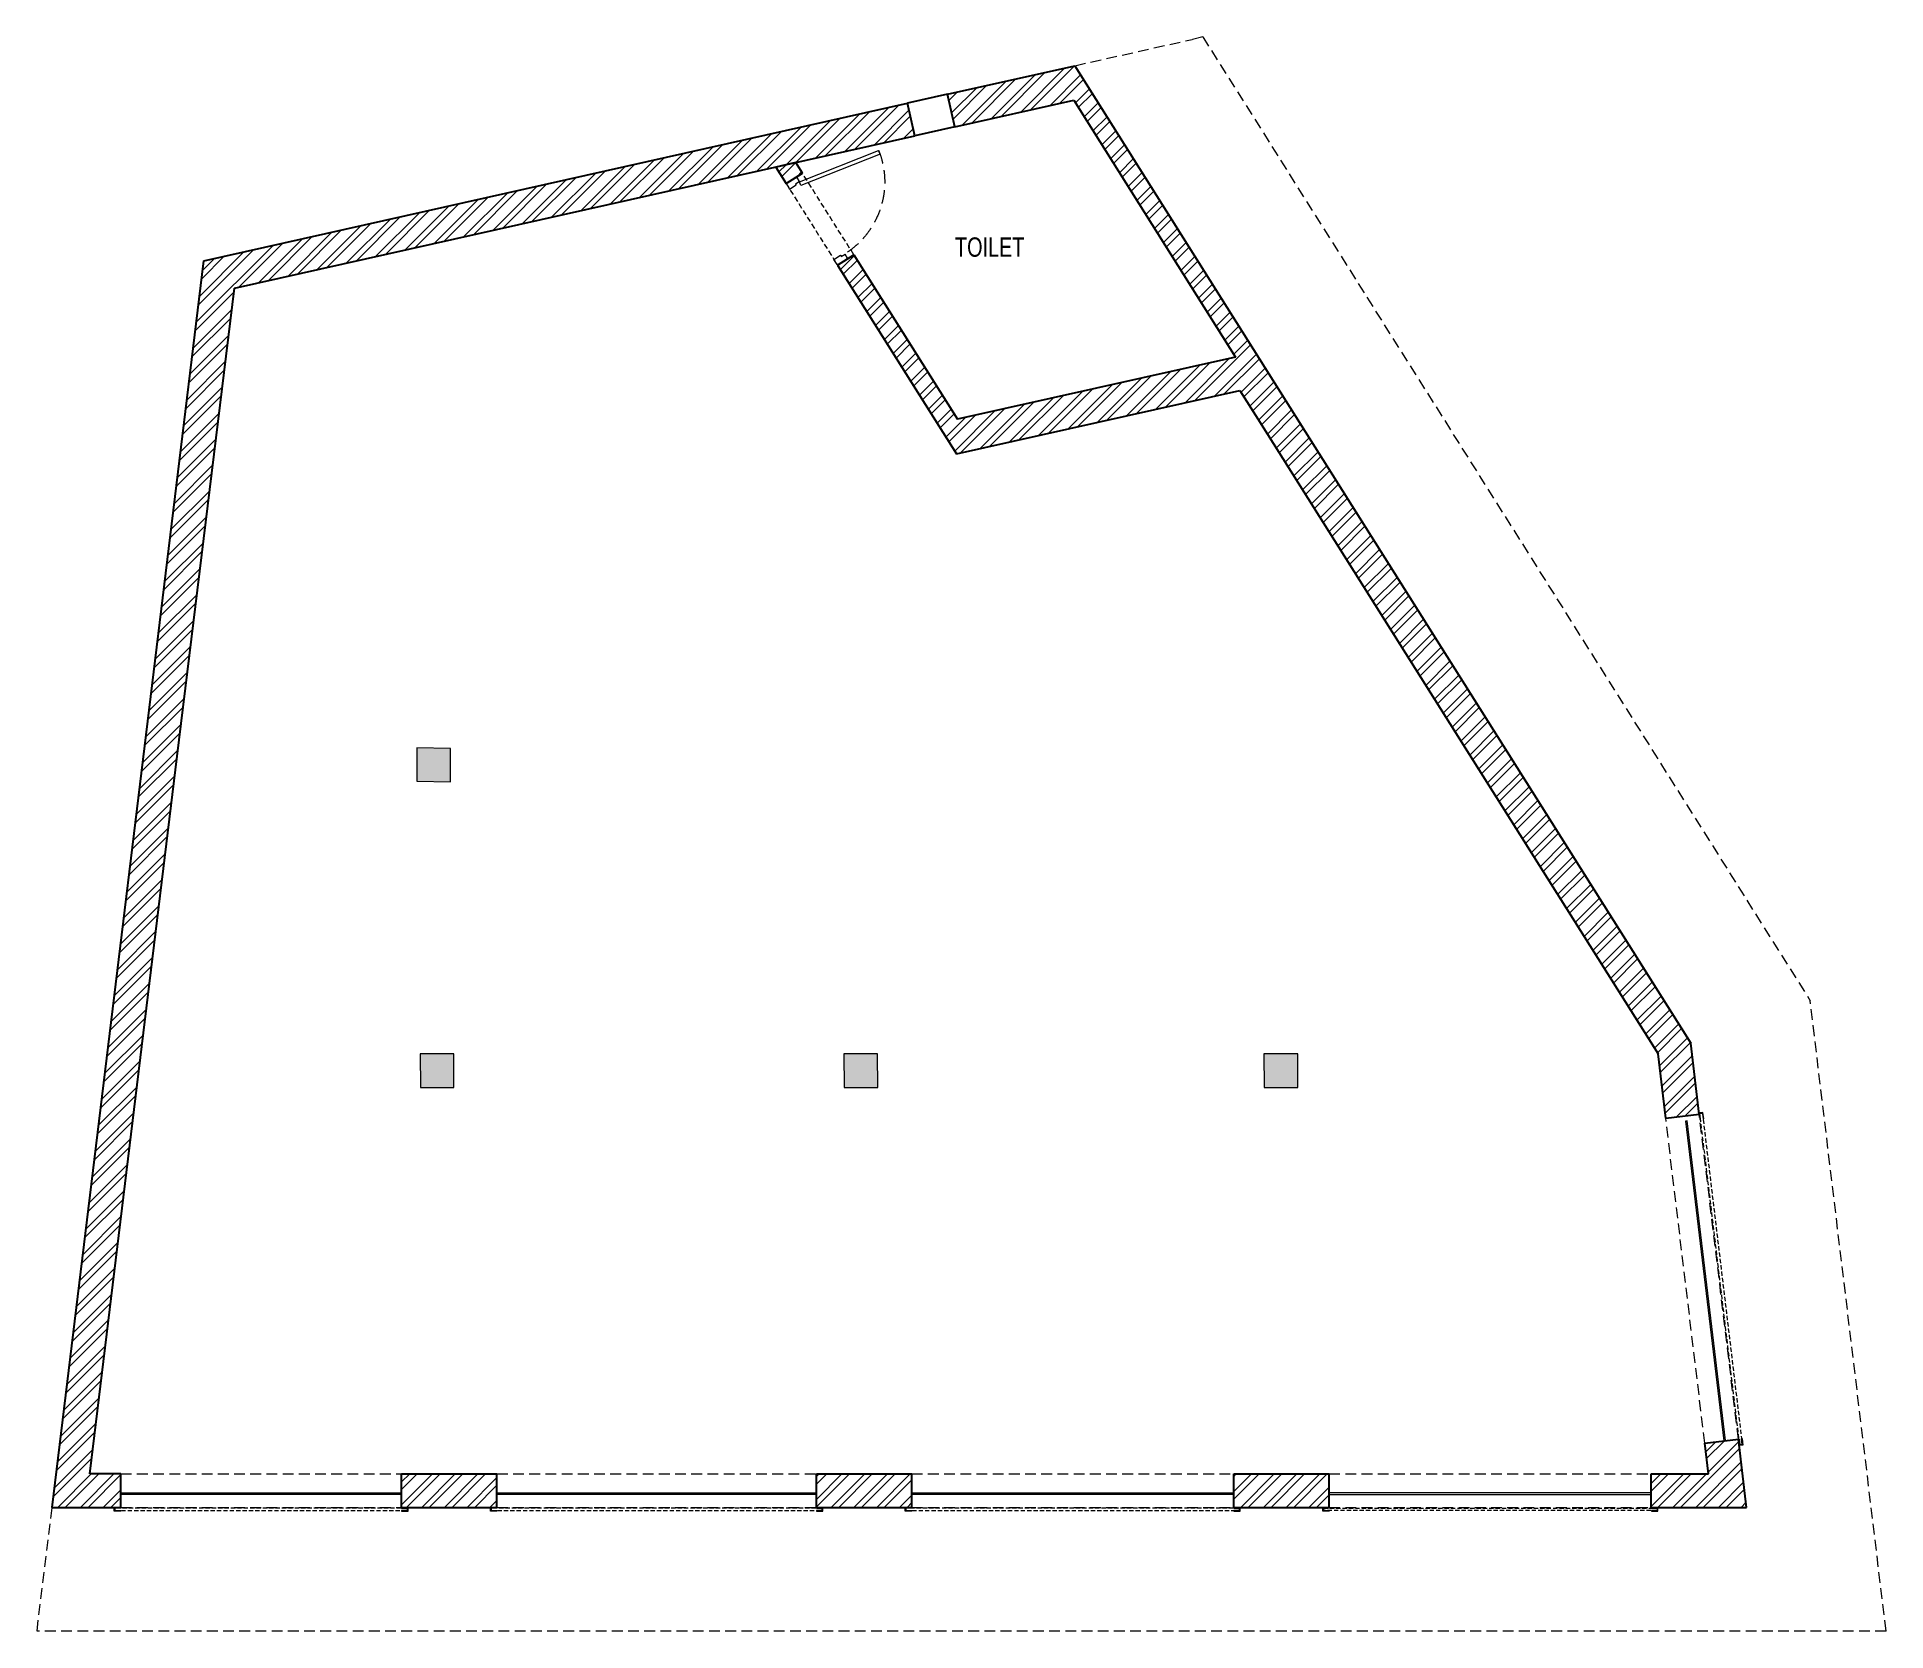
# Model space of a CAD drawing. Header units: feet. Extents: x -6526 to 7827, y -4220 to 8154.
import ezdxf

# ---------------------------------------------------------------- set-up
doc = ezdxf.new("R2010")
doc.units = ezdxf.units.FT
doc.header["$LTSCALE"] = 33
doc.header["$MEASUREMENT"] = 0
for name, pattern in [('a_p6_plan_L18$0$HIDDEN', [0.375, 0.25, -0.125]), ('HIDDEN', [9.525, 6.35, -3.175]), ('HIDDEN2', [4.7625, 3.175, -1.5875]), ('HIDDENX2', [0.75, 0.5, -0.25])]:
    doc.linetypes.add(name, pattern=pattern)
for name, color, linetype, lineweight in [('A-COL', 243, 'Continuous', 9), ('A-Glazing', 4, 'Continuous', 20), ('A-shutter', 8, 'Continuous', 18), ('beam', 90, 'Continuous', 9), ('column hatch', 5, 'Continuous', 0), ('LENS-DIM', 252, 'Continuous', 5), ('LENS-DOOR', 34, 'Continuous', 20), ('LENS_CURTAIN', 5, 'a_p6_plan_L18$0$HIDDEN', 9), ('LN-HATCH', 251, 'Continuous', 0), ('rolling shutter', 1, 'Continuous', 5), ('TEXT', 7, 'Continuous', 20)]:
    doc.layers.add(name, color=color, linetype=linetype, lineweight=lineweight)
doc.layers.add('A-WALL', color=1, linetype='Continuous')
doc.styles.get("Standard").update_dxf_attribs({"font": 'GILC____.TTF'})
pattern_1 = [(225, (-8580452.86, 5284098.08), (88.2999593, -88.2999593), []), (225, (-8580511.72, 5284098.08), (88.2999593, -88.2999593), [])]

# ---------------------------------------------------------------- blocks, each defined once
blk = doc.blocks.new('*U3')
at = {"layer": 'A-shutter', "color": 5, "ltscale": 10}
for points in [[(41038450, -1561539), (41038450, -1561544), (41038405, -1561544), (41038405, -1561564), (41038450, -1561564), (41038450, -1561569), (41038400, -1561569), (41038400, -1561539)], [(41040630, -1561539), (41040630, -1561544), (41040675, -1561544), (41040675, -1561564), (41040630, -1561564), (41040630, -1561569), (41040680, -1561569), (41040680, -1561539)]]:
    blk.add_lwpolyline(points, close=True, dxfattribs=at)
at = {"layer": 'A-shutter', "color": 5, "linetype": 'HIDDENX2', "ltscale": 2}
blk.add_lwpolyline([(41038405, -1561544), (41038405, -1561564), (41040675, -1561564), (41040675, -1561544)], close=True, dxfattribs=at)
blk = doc.blocks.new('*U4')
at = {"layer": 'A-shutter', "color": 5, "ltscale": 10}
for points in [[(41038450, -1561539), (41038450, -1561544), (41038405, -1561544), (41038405, -1561564), (41038450, -1561564), (41038450, -1561569), (41038400, -1561569), (41038400, -1561539)], [(41040930, -1561539), (41040930, -1561544), (41040975, -1561544), (41040975, -1561564), (41040930, -1561564), (41040930, -1561569), (41040980, -1561569), (41040980, -1561539)]]:
    blk.add_lwpolyline(points, close=True, dxfattribs=at)
at = {"layer": 'A-shutter', "color": 5, "linetype": 'HIDDENX2', "ltscale": 2}
blk.add_lwpolyline([(41038405, -1561544), (41038405, -1561564), (41040975, -1561564), (41040975, -1561544)], close=True, dxfattribs=at)
blk = doc.blocks.new('*U7')
at = {"layer": 'A-shutter', "color": 5, "ltscale": 10}
for points in [[(41038450, -1561539), (41038450, -1561544), (41038405, -1561544), (41038405, -1561564), (41038450, -1561564), (41038450, -1561569), (41038400, -1561569), (41038400, -1561539)], [(41040950, -1561539), (41040950, -1561544), (41040995, -1561544), (41040995, -1561564), (41040950, -1561564), (41040950, -1561569), (41041000, -1561569), (41041000, -1561539)]]:
    blk.add_lwpolyline(points, close=True, dxfattribs=at)
at = {"layer": 'A-shutter', "color": 5, "linetype": 'HIDDENX2', "ltscale": 2}
blk.add_lwpolyline([(41038405, -1561544), (41038405, -1561564), (41040995, -1561564), (41040995, -1561544)], close=True, dxfattribs=at)
blk = doc.blocks.new('A$C9bee52c5')
at = {"layer": 'LENS-DOOR'}
for p, q in [((-23, -67), (592, 176)), ((604, 147), (-12, -96)), ((604, 147), (592, 176)), ((-124, -84), (-120, -82)), ((-124, -84), (-99, -124)), ((-122, -77), (-51, -32)), ((-122, -77), (-120, -82)), ((-99, -124), (-48, -92)), ((-53, -83), (-24, -65)), ((-53, -83), (-48, -92)), ((-51, -32), (-48, -37)), ((-48, -37), (-44, -34)), ((-44, -34), (-24, -65)), ((-12, -96), (-23, -67)), ((245, -670), (297, -638)), ((270, -710), (245, -670)), ((270, -710), (275, -707)), ((277, -712), (275, -707)), ((277, -712), (349, -667)), ((302, -647), (297, -638)), ((302, -647), (331, -629)), ((350, -659), (331, -629)), ((346, -662), (350, -659)), ((349, -667), (346, -662))]:
    blk.add_line(p, q, dxfattribs=at)
at = {"layer": 'LENS-DOOR', "color": 7, "linetype": 'HIDDEN2', "extrusion": (0, 0, -1)}
blk.add_ellipse((-23, -67), major_axis=(353, -560), ratio=1, start_param=-1.383705, end_param=0.051209, dxfattribs=at)

msp = doc.modelspace()

# ---------------------------------------------------------------- hatches: boundary and pattern name
at = {"layer": 'column hatch'}
h = msp.add_hatch(color=8, dxfattribs=at)
h.dxf.hatch_style = 1
h.paths.add_polyline_path([(-3577, 2637), (-3577, 2377), (-3317, 2371), (-3317, 2631)])
h.paths.add_polyline_path([(-3290, 0), (-3290, 260), (-3553, 260), (-3550, 0)])
h.paths.add_polyline_path([(-260, 0), (0, 0), (-3, 260), (-263, 260)])
h.paths.add_polyline_path([(3260, 0), (3260, 260), (2997, 260), (3000, 0)])
at = {"layer": 'LN-HATCH'}
h = msp.add_hatch(dxfattribs=at)
h.set_pattern_fill('ANSI32', color=256, scale=333, angle=180)
h.set_pattern_definition(pattern_1)
h.paths.add_polyline_path([(287, 7386), (230, 7640), (-5230, 6416), (-6409, -3260), (-5876, -3260), (-5876, -3000), (-6116, -3000), (-5437, 2570), (-4994, 6203)])
h.paths.add_polyline_path([(1530, 7931), (541, 7709), (598, 7456), (1521, 7663), (2778, 5669), (620, 5186), (-185, 6463), (-312, 6383), (612, 4917), (2811, 5410), (2950, 5190), (4485, 2754), (6057, 260), (6117, -240), (6377, -208), (6311, 344), (4705, 2892), (3169, 5329)])
h.paths.add_polyline_path([(6681, -2730), (6420, -2762), (6449, -3000), (6004, -3000), (6004, -3260), (6744, -3260)])
h.paths.add_polyline_path([(3504, -3000), (2764, -3000), (2764, -3260), (3504, -3260)])
h.paths.add_polyline_path([(264, -3000), (34, -3000), (-476, -3000), (-476, -3260), (264, -3260)], flags=17)
h.paths.add_polyline_path([(-2956, -3000), (-3696, -3000), (-3696, -3260), (-2956, -3260)], flags=17)
h = msp.add_hatch(dxfattribs=at)
h.set_pattern_fill('ANSI32', color=256, scale=333, angle=180)
h.set_pattern_definition(pattern_1)
h.paths.add_polyline_path([(-637, 7179), (-792, 7144), (-712, 7017), (-585, 7097)])

# ---------------------------------------------------------------- linework, layer by layer
at = {"layer": 'A-COL'}
for points in [[(-3317, 2631), (-3577, 2637), (-3577, 2377), (-3317, 2371)], [(-3290, 260), (-3553, 260), (-3550, 0), (-3290, 0)], [(-3, 260), (-263, 260), (-260, 0), (0, 0)], [(3260, 260), (2997, 260), (3000, 0), (3260, 0)]]:
    msp.add_lwpolyline(points, close=True, dxfattribs=at)
at = {"layer": 'A-Glazing'}
for points in [[(6271, -261), (6568, -2744), (6580, -2742), (6283, -260)], [(-5876, -3148), (-3696, -3147), (-3696, -3159), (-5876, -3160)], [(-2956, -3148), (-476, -3147), (-476, -3159), (-2956, -3160)], [(264, -3148), (2764, -3147), (2764, -3159), (264, -3160)], [(6004, -3148), (3504, -3147), (3504, -3159), (6004, -3160)]]:
    msp.add_lwpolyline(points, close=True, dxfattribs=at)
at = {"layer": 'A-WALL'}
for p, q in [((541, 7709), (1530, 7931)), ((1530, 7931), (3169, 5329)), ((-5230, 6416), (230, 7640)), ((541, 7709), (230, 7640)), ((287, 7386), (230, 7640)), ((598, 7456), (541, 7709)), ((598, 7456), (1521, 7663)), ((1521, 7663), (2778, 5669)), ((-4994, 6203), (287, 7386)), ((598, 7456), (287, 7386)), ((-312, 6383), (-185, 6463)), ((-185, 6463), (620, 5186)), ((-6409, -3260), (-5230, 6416)), ((-312, 6383), (612, 4917)), ((-5437, 2570), (-4994, 6203)), ((2778, 5669), (620, 5186)), ((612, 4917), (2811, 5410)), ((2811, 5410), (2950, 5190)), ((3169, 5329), (4705, 2892)), ((2950, 5190), (4485, 2754)), ((4705, 2892), (6311, 344)), ((4485, 2754), (6057, 260)), ((-6116, -3000), (-5437, 2570)), ((6377, -208), (6311, 344)), ((6117, -240), (6057, 260)), ((6117, -240), (6377, -208)), ((6420, -2762), (6681, -2730)), ((6449, -3000), (6420, -2762)), ((6744, -3260), (6681, -2730)), ((-5876, -3000), (-6116, -3000)), ((-5876, -3260), (-5876, -3000)), ((-3696, -3000), (-2956, -3000)), ((-3696, -3260), (-3696, -3000)), ((-2956, -3260), (-2956, -3000)), ((-476, -3000), (34, -3000)), ((-476, -3260), (-476, -3000)), ((34, -3000), (264, -3000)), ((264, -3260), (264, -3000)), ((2764, -3000), (3504, -3000)), ((2764, -3260), (2764, -3000)), ((3504, -3260), (3504, -3000)), ((6004, -3000), (6449, -3000)), ((6004, -3260), (6004, -3000)), ((-6409, -3260), (-5876, -3260)), ((-3696, -3260), (-2956, -3260)), ((-476, -3260), (264, -3260)), ((2764, -3260), (3504, -3260)), ((6004, -3260), (6744, -3260))]:
    msp.add_line(p, q, dxfattribs=at)
msp.add_lwpolyline([(-585, 7097), (-637, 7179), (-792, 7144), (-712, 7017)], close=True, dxfattribs=at)
at = {"layer": 'beam', "linetype": 'HIDDEN', "ltscale": 0.4}
for p, q in [((1530, 7931), (2441, 8135)), ((2524, 8154), (2441, 8135)), ((2524, 8154), (7238, 673)), ((7827, -4220), (7238, 673)), ((6420, -2762), (6117, -240)), ((6681, -2730), (6377, -208)), ((-5876, -3000), (-3696, -3000)), ((-2956, -3000), (-476, -3000)), ((264, -3000), (2764, -3000)), ((3504, -3000), (6004, -3000)), ((-6526, -4220), (-6409, -3260)), ((-5876, -3260), (-3696, -3260)), ((-2956, -3260), (-476, -3260)), ((264, -3260), (2784, -3260)), ((3504, -3260), (6004, -3260)), ((7827, -4220), (-6526, -4220))]:
    msp.add_line(p, q, dxfattribs=at)
at = {"layer": 'LENS_CURTAIN', "ltscale": 5}
msp.add_lwpolyline([(-585, 7097), (-712, 7017), (-312, 6383), (-185, 6463)], close=True, dxfattribs=at)

# ---------------------------------------------------------------- block references
at = {"layer": 'LENS-DIM', "color": 2}
msp.add_blockref('A$C9bee52c5', (-585, 7097), dxfattribs=at)
at = {"layer": 'rolling shutter', "xscale": -1, "rotation": 96.85741970612467}
msp.add_blockref('*U7', (-6443937, 40558181), dxfattribs=at)
at = {"layer": 'rolling shutter'}
for name, p in [('*U3', (-41044326, 1558279)), ('*U4', (-41041406, 1558279)), ('*U7', (-41038186, 1558279))]:
    msp.add_blockref(name, p, dxfattribs=at)
at = {"layer": 'rolling shutter', "xscale": -1}
msp.add_blockref('*U7', (41044455, 1558279), dxfattribs=at)

# ---------------------------------------------------------------- texts
at = {"layer": 'TEXT'}
msp.add_text('TOILET', height=150, dxfattribs=at).set_placement((600, 6448))

doc.saveas('drawing.dxf')
